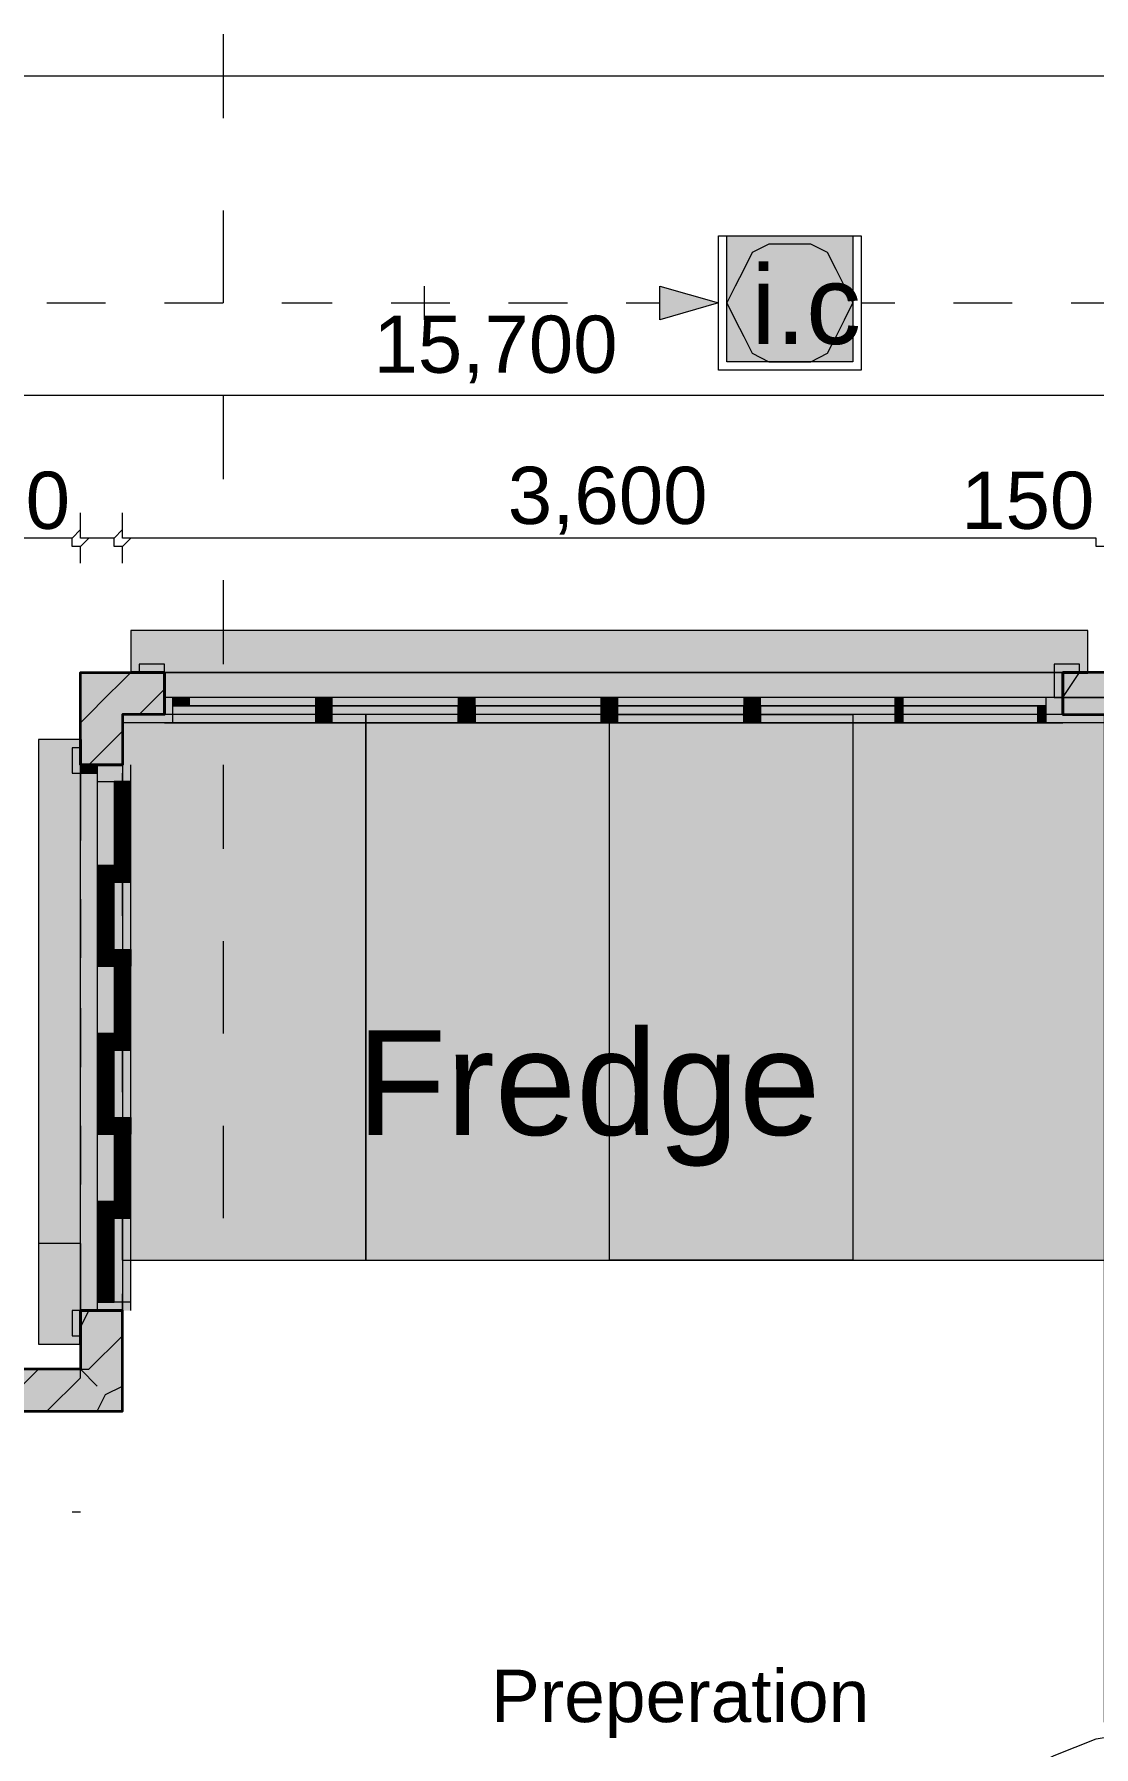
# Model space of a CAD drawing. Header units: millimetres. Extents: x 10281558 to 12820273, y 3651177 to 5996333.
# Drawn here: x 11347611 to 11736008, y 5368648 to 5996333 of the extents above; entities that cross this region are included whole.
import ezdxf

# ---------------------------------------------------------------- set-up
doc = ezdxf.new("R2010")
doc.units = ezdxf.units.MM
doc.layers.add('PDF_Geometry', color=7, linetype='Continuous', true_color=0x029e21)
doc.layers.add('PDF_Solid Fills', color=7, linetype='Continuous', true_color=0xffffff)
doc.layers.add('PDF_Text', color=7, linetype='Continuous')
doc.styles.add('PDF ArialMT', font='arial.ttf')

msp = doc.modelspace()

# ---------------------------------------------------------------- linework, layer by layer
at = {"layer": 'PDF_Geometry', "color": 151, "lineweight": 18, "true_color": 0x80c1ff}
for points in [[(11416858, 5996333), (11416858, 5965556)], [(11416858, 5931702), (11416858, 5897848)], [(11416858, 5863994), (11416858, 5833217)], [(11416858, 5796285), (11416858, 5765508)], [(11416858, 5728576), (11416858, 5697800)], [(11416858, 5663945), (11416858, 5630091)], [(11416858, 5596237), (11416858, 5562382)]]:
    msp.add_lwpolyline(points, dxfattribs=at)
at = {"layer": 'PDF_Geometry', "color": 123, "lineweight": 18, "true_color": 0x70cdbd}
for points in [[(10379685, 3783492), (12801807, 3783492), (12801807, 5980945), (10382763, 5980945)], [(11364538, 5762431), (11989304, 5762431), (11989304, 5506984), (12303225, 5506984), (12303225, 4912995), (11989304, 4912995), (11989304, 4448268), (11792333, 4448268), (11792333, 4232831), (11383004, 4232831), (11383004, 4448268), (10869034, 4448268), (10869034, 5137665), (10733616, 5137665), (10733616, 5506984), (11364538, 5506984)], [(11379926, 5546994), (11740013, 5546994), (11740013, 5743965), (11379926, 5743965)]]:
    msp.add_lwpolyline(points, close=True, dxfattribs=at)
at = {"layer": 'PDF_Geometry', "color": 7, "lineweight": 13}
for points in [[(11650761, 5922469), (11650761, 5873227), (11598440, 5873227), (11598440, 5922469)], [(11601518, 5922469), (11647683, 5922469), (11647683, 5876304), (11601518, 5876304)], [(11647683, 5922469), (11647683, 5876304), (11601518, 5876304), (11601518, 5922469)], [(11647683, 5897848), (11644605, 5904003), (11641528, 5910158), (11638450, 5916314), (11632295, 5919391), (11623062, 5919391), (11616906, 5919391), (11610751, 5916314), (11607673, 5910158), (11604596, 5904003), (11601518, 5897848), (11604596, 5891692), (11607673, 5885537), (11610751, 5879382), (11616906, 5876304), (11623062, 5876304), (11632295, 5876304), (11638450, 5879382), (11641528, 5885537), (11644605, 5891692)]]:
    msp.add_lwpolyline(points, close=True, dxfattribs=at)
at = {"layer": 'PDF_Geometry', "color": 23, "lineweight": 20, "true_color": 0xbf8080}
for points in [[(11490722, 5891692), (11490722, 5904003)], [(11352227, 5897848), (11373771, 5897848)], [(11395314, 5897848), (11416858, 5897848)], [(11438402, 5897848), (11456868, 5897848)], [(11478411, 5897848), (11499955, 5897848)], [(11521499, 5897848), (11543042, 5897848)], [(11564586, 5897848), (11576897, 5897848)], [(11650761, 5897848), (11663071, 5897848)], [(11684615, 5897848), (11706158, 5897848)], [(11727702, 5897848), (11749246, 5897848)]]:
    msp.add_lwpolyline(points, dxfattribs=at)
msp.add_lwpolyline([(11576897, 5904003), (11598440, 5897848), (11576897, 5891692)], close=True, dxfattribs=at)
at = {"layer": 'PDF_Geometry', "color": 7, "lineweight": 13}
for points in [[(10733616, 5867071), (10736694, 5867071), (10736694, 5863994), (12303225, 5863994), (12303225, 5860916), (12306303, 5863994), (12306303, 5867071), (12303225, 5867071), (12303225, 5863994)], [(11364538, 5802440), (11364538, 5808596), (11361460, 5808596), (11361460, 5811673), (11025995, 5811673), (11025995, 5814751), (11022917, 5814751), (11022917, 5820906)], [(11379926, 5802440), (11379926, 5808596), (11376848, 5808596), (11376848, 5811673), (11367615, 5811673), (11364538, 5811673), (11364538, 5814751), (11364538, 5820906)], [(11740013, 5802440), (11740013, 5808596), (11736935, 5808596), (11736935, 5811673), (11383004, 5811673), (11379926, 5811673), (11379926, 5814751), (11379926, 5820906)], [(11364538, 5814751), (11361460, 5811673)], [(11379926, 5814751), (11376848, 5811673)], [(11364538, 5808596), (11367615, 5811673)], [(11379926, 5808596), (11383004, 5811673)], [(11364538, 5454664), (11361460, 5454664)]]:
    msp.add_lwpolyline(points, dxfattribs=at)
at = {"layer": 'PDF_Geometry', "color": 30, "lineweight": 18, "true_color": 0xff6600}
for points in [[(11733857, 5762431), (11733857, 5777819), (11383004, 5777819), (11383004, 5762431)], [(11404547, 5762431), (11395314, 5762431), (11395314, 5753198), (11395314, 5762431)], [(11441479, 5762431), (11423013, 5762431)], [(11484567, 5762431), (11463023, 5762431)], [(11527654, 5762431), (11506110, 5762431)], [(11570741, 5762431), (11549198, 5762431)], [(11610751, 5762431), (11592285, 5762431)], [(11653838, 5762431), (11632295, 5762431)], [(11696925, 5762431), (11675382, 5762431)], [(11724624, 5762431), (11721547, 5762431), (11721547, 5753198), (11724624, 5753198), (11724624, 5762431), (11712314, 5762431)], [(11456868, 5753198), (11398392, 5753198)], [(11509188, 5753198), (11450712, 5753198)], [(11561508, 5753198), (11503033, 5753198)], [(11613829, 5753198), (11555353, 5753198)], [(11666149, 5753198), (11607673, 5753198)], [(11718469, 5753198), (11663071, 5753198)], [(11724624, 5747042), (11395314, 5747042)], [(11398392, 5743965), (11456868, 5743965)], [(11450712, 5743965), (11509188, 5743965)], [(11503033, 5743965), (11561508, 5743965)], [(11555353, 5743965), (11613829, 5743965)], [(11607673, 5743965), (11666149, 5743965)], [(11663071, 5743965), (11718469, 5743965)], [(11364538, 5737809), (11349149, 5737809), (11349149, 5516217), (11364538, 5516217)], [(11364538, 5728576), (11364538, 5725499), (11370693, 5725499), (11370693, 5728576), (11364538, 5728576), (11364538, 5700877)], [(11379926, 5728576), (11379926, 5528528)], [(11370693, 5722421), (11370693, 5685489)], [(11383004, 5685489), (11383004, 5722421)], [(11370693, 5691644), (11370693, 5654712)], [(11383004, 5654712), (11383004, 5691644)], [(11364538, 5679334), (11364538, 5657790)], [(11370693, 5660868), (11370693, 5623936)], [(11383004, 5623936), (11383004, 5660868)], [(11364538, 5639324), (11364538, 5617780)], [(11370693, 5630091), (11370693, 5593159)], [(11383004, 5593159), (11383004, 5630091)], [(11370693, 5599314), (11370693, 5562382)], [(11383004, 5562382), (11383004, 5599314)], [(11364538, 5596237), (11364538, 5574693)], [(11370693, 5568538), (11370693, 5531606)], [(11383004, 5531606), (11383004, 5568538)], [(11364538, 5553149), (11364538, 5528528), (11370693, 5528528), (11364538, 5528528)], [(11681537, 5291548), (11672304, 5291548), (11672304, 5306936), (11678459, 5322325), (11684615, 5337713), (11696925, 5350024), (11709236, 5359257), (11721547, 5365412), (11736935, 5371567), (11755401, 5374645), (11770789, 5371567), (11786178, 5365412), (11798488, 5359257), (11810799, 5350024), (11823110, 5337713), (11829265, 5322325), (11835420, 5306936), (11835420, 5291548), (11755401, 5291548), (11755401, 5294626), (11835420, 5294626), (11835420, 5291548)]]:
    msp.add_lwpolyline(points, dxfattribs=at)
at = {"layer": 'PDF_Geometry', "color": 123, "lineweight": 20, "true_color": 0x70cdbd}
for points in [[(11392237, 5762431), (11364538, 5762431), (11364538, 5719343)], [(11456868, 5762431), (11426091, 5762431)], [(11524576, 5762431), (11493800, 5762431)], [(11592285, 5762431), (11561508, 5762431)], [(11659994, 5762431), (11626139, 5762431)], [(11724624, 5762431), (11693848, 5762431)], [(11364538, 5651635), (11364538, 5685489)], [(11364538, 5583926), (11364538, 5617780)], [(11364538, 5550072), (11364538, 5506984), (11333761, 5506984)]]:
    msp.add_lwpolyline(points, dxfattribs=at)
at = {"layer": 'PDF_Geometry', "color": 132, "lineweight": 18, "true_color": 0x00bfbf}
for points in [[(11370693, 5762431), (11364538, 5762431), (11364538, 5750120)], [(11401470, 5762431), (11379926, 5762431)], [(11432246, 5762431), (11410703, 5762431)], [(11466101, 5762431), (11444557, 5762431)], [(11496877, 5762431), (11475334, 5762431)], [(11527654, 5762431), (11506110, 5762431)], [(11561508, 5762431), (11539965, 5762431)], [(11592285, 5762431), (11570741, 5762431)], [(11623062, 5762431), (11601518, 5762431)], [(11656916, 5762431), (11635372, 5762431)], [(11687692, 5762431), (11666149, 5762431)], [(11718469, 5762431), (11696925, 5762431)], [(11752323, 5762431), (11730780, 5762431)], [(11386081, 5747042), (11379926, 5747042), (11379926, 5734732)], [(11416858, 5747042), (11395314, 5747042)], [(11447635, 5747042), (11429169, 5747042)], [(11481489, 5747042), (11459945, 5747042)], [(11512266, 5747042), (11490722, 5747042)], [(11543042, 5747042), (11524576, 5747042)], [(11576897, 5747042), (11555353, 5747042)], [(11607673, 5747042), (11586130, 5747042)], [(11638450, 5747042), (11619984, 5747042)], [(11672304, 5747042), (11650761, 5747042)], [(11703081, 5747042), (11681537, 5747042)], [(11733857, 5747042), (11712314, 5747042)], [(11364538, 5719343), (11364538, 5740887)], [(11379926, 5703955), (11379926, 5725499)], [(11364538, 5688567), (11364538, 5710110)], [(11379926, 5673178), (11379926, 5694722)], [(11364538, 5654712), (11364538, 5676256)], [(11379926, 5642402), (11379926, 5660868)], [(11364538, 5623936), (11364538, 5645479)], [(11379926, 5608547), (11379926, 5630091)], [(11364538, 5593159), (11364538, 5614703)], [(11379926, 5577771), (11379926, 5599314)], [(11364538, 5559305), (11364538, 5580848)], [(11379926, 5546994), (11379926, 5565460)], [(11364538, 5528528), (11364538, 5550072)], [(11379926, 5513140), (11379926, 5534683)], [(11364538, 5519295), (11364538, 5506984), (11355305, 5506984)], [(11379926, 5503907), (11379926, 5491596), (11364538, 5491596)], [(11355305, 5491596), (11333761, 5491596)]]:
    msp.add_lwpolyline(points, dxfattribs=at)
at = {"layer": 'PDF_Geometry', "color": 11, "lineweight": 13, "true_color": 0xfd8279}
for points in [[(11364538, 5743965), (11367615, 5747042), (11373771, 5753198), (11379926, 5759353), (11383004, 5762431)], [(11364538, 5762431), (11364538, 5762431)], [(11724624, 5753198), (11730780, 5762431)], [(11386081, 5747042), (11395314, 5756275)], [(11367615, 5728576), (11379926, 5740887)], [(11364538, 5522373), (11367615, 5528528)], [(11352227, 5491596), (11364538, 5503907), (11364538, 5506984), (11367615, 5506984), (11379926, 5519295)], [(11333761, 5491596), (11349149, 5506984)], [(11370693, 5491596), (11373771, 5497751), (11379926, 5500829)]]:
    msp.add_lwpolyline(points, dxfattribs=at)
at = {"layer": 'PDF_Geometry', "color": 7, "lineweight": 35}
for points in [[(11386081, 5762431), (11395314, 5762431), (11383004, 5762431), (11395314, 5762431), (11395314, 5753198), (11395314, 5762431), (11395314, 5753198), (11395314, 5747042), (11395314, 5753198), (11395314, 5747042), (11379926, 5747042), (11379926, 5728576), (11370693, 5728576), (11379926, 5728576), (11370693, 5728576), (11364538, 5728576), (11370693, 5728576), (11364538, 5728576), (11364538, 5747042), (11364538, 5762431), (11395314, 5762431), (11395314, 5753198), (11395314, 5762431)], [(11724624, 5762431), (11724624, 5753198), (11724624, 5762431), (11724624, 5753198), (11724624, 5747042), (11724624, 5753198), (11724624, 5747042), (11740013, 5747042), (11740013, 5377723), (11743090, 5377723), (11755401, 5377723), (11755401, 5747042), (11764634, 5747042), (11764634, 5753198), (11764634, 5762431), (11764634, 5753198), (11764634, 5762431), (11724624, 5762431), (11724624, 5753198), (11724624, 5762431), (11733857, 5762431), (11724624, 5762431), (11730780, 5762431)], [(11364538, 5728576), (11364538, 5734732)], [(11287596, 5506984), (11281441, 5506984), (11290674, 5506984), (11281441, 5506984), (11281441, 5500829), (11281441, 5506984), (11281441, 5500829), (11281441, 5491596), (11281441, 5500829), (11281441, 5491596), (11379926, 5491596), (11379926, 5506984), (11379926, 5528528), (11370693, 5528528), (11379926, 5528528), (11370693, 5528528), (11364538, 5528528), (11370693, 5528528), (11364538, 5528528), (11364538, 5506984), (11281441, 5506984), (11281441, 5500829), (11281441, 5506984)], [(11364538, 5528528), (11364538, 5519295)]]:
    msp.add_lwpolyline(points, dxfattribs=at)
at = {"layer": 'PDF_Geometry', "color": 30, "lineweight": 18, "true_color": 0xff6600}
for points in [[(11395314, 5765508), (11386081, 5765508), (11386081, 5762431), (11395314, 5762431)], [(11721547, 5762431), (11730780, 5762431), (11730780, 5765508), (11721547, 5765508)], [(11364538, 5725499), (11364538, 5734732), (11361460, 5734732), (11361460, 5725499)], [(11361460, 5528528), (11361460, 5519295), (11364538, 5519295), (11364538, 5528528)]]:
    msp.add_lwpolyline(points, close=True, dxfattribs=at)
at = {"layer": 'PDF_Geometry', "color": 7, "lineweight": 0, "true_color": 0xffffff}
msp.add_lwpolyline([(11733857, 5762431), (11395314, 5762431), (11733857, 5762431)], close=True, dxfattribs=at)
for points in [[(11395314, 5753198), (11395314, 5753198), (11395314, 5753198)], [(11456868, 5750120), (11398392, 5750120), (11456868, 5750120)], [(11509188, 5750120), (11450712, 5750120), (11509188, 5750120)], [(11561508, 5750120), (11503033, 5750120), (11561508, 5750120)], [(11613829, 5750120), (11555353, 5750120), (11613829, 5750120)], [(11666149, 5750120), (11607673, 5750120), (11666149, 5750120)], [(11718469, 5750120), (11663071, 5750120), (11718469, 5750120)], [(11764634, 5753198), (11724624, 5753198), (11764634, 5753198)], [(11370693, 5528528), (11364538, 5528528), (11370693, 5528528)]]:
    msp.add_lwpolyline(points, dxfattribs=at)
at = {"layer": 'PDF_Geometry', "color": 30, "lineweight": 20, "true_color": 0xff6600}
for points in [[(11395314, 5743965), (11398392, 5743965), (11398392, 5753198), (11395314, 5753198)], [(11450712, 5753198), (11404547, 5753198)], [(11503033, 5750120), (11456868, 5750120), (11456868, 5753198), (11450712, 5753198), (11450712, 5750120), (11456868, 5750120)], [(11555353, 5753198), (11509188, 5753198)], [(11607673, 5750120), (11561508, 5750120), (11561508, 5753198), (11555353, 5753198), (11555353, 5750120), (11561508, 5750120)], [(11663071, 5753198), (11613829, 5753198)], [(11715391, 5750120), (11666149, 5750120), (11666149, 5753198), (11663071, 5753198), (11663071, 5750120), (11666149, 5750120)], [(11724624, 5753198), (11718469, 5753198), (11718469, 5743965), (11724624, 5743965)], [(11503033, 5747042), (11456868, 5747042)], [(11456868, 5743965), (11503033, 5743965)], [(11607673, 5747042), (11561508, 5747042)], [(11561508, 5743965), (11607673, 5743965)], [(11715391, 5747042), (11666149, 5747042)], [(11666149, 5743965), (11715391, 5743965)], [(11370693, 5728576), (11370693, 5722421), (11383004, 5722421), (11383004, 5728576)], [(11376848, 5716266), (11376848, 5691644), (11370693, 5691644), (11370693, 5685489), (11376848, 5685489), (11376848, 5691644)], [(11379926, 5716266), (11379926, 5691644)], [(11383004, 5691644), (11383004, 5716266)], [(11370693, 5685489), (11370693, 5660868)], [(11373771, 5685489), (11373771, 5660868)], [(11376848, 5660868), (11383004, 5660868), (11383004, 5654712), (11376848, 5654712), (11376848, 5660868), (11376848, 5685489)], [(11376848, 5654712), (11376848, 5630091), (11370693, 5630091), (11370693, 5623936), (11376848, 5623936), (11376848, 5630091)], [(11379926, 5654712), (11379926, 5630091)], [(11383004, 5630091), (11383004, 5654712)], [(11370693, 5623936), (11370693, 5599314)], [(11373771, 5623936), (11373771, 5599314)], [(11376848, 5599314), (11383004, 5599314), (11383004, 5593159), (11376848, 5593159), (11376848, 5599314), (11376848, 5623936)], [(11376848, 5593159), (11376848, 5568538), (11370693, 5568538), (11370693, 5562382), (11376848, 5562382), (11376848, 5568538)], [(11379926, 5593159), (11379926, 5568538)], [(11383004, 5568538), (11383004, 5593159)], [(11370693, 5562382), (11370693, 5537761)], [(11373771, 5562382), (11373771, 5537761)], [(11376848, 5537761), (11376848, 5562382)], [(11383004, 5528528), (11383004, 5531606), (11370693, 5531606), (11370693, 5528528)]]:
    msp.add_lwpolyline(points, dxfattribs=at)
for points in [[(11398392, 5750120), (11404547, 5750120), (11404547, 5753198), (11398392, 5753198)], [(11404547, 5750120), (11450712, 5750120)], [(11450712, 5743965), (11456868, 5743965), (11456868, 5750120), (11450712, 5750120)], [(11503033, 5750120), (11509188, 5750120), (11509188, 5753198), (11503033, 5753198)], [(11509188, 5750120), (11509188, 5743965), (11503033, 5743965), (11503033, 5750120), (11509188, 5750120), (11555353, 5750120)], [(11555353, 5743965), (11561508, 5743965), (11561508, 5750120), (11555353, 5750120)], [(11607673, 5750120), (11613829, 5750120), (11613829, 5753198), (11607673, 5753198)], [(11613829, 5750120), (11613829, 5743965), (11607673, 5743965), (11607673, 5750120), (11613829, 5750120), (11663071, 5750120)], [(11663071, 5743965), (11666149, 5743965), (11666149, 5750120), (11663071, 5750120)], [(11718469, 5750120), (11715391, 5750120), (11715391, 5743965), (11718469, 5743965)], [(11376848, 5722421), (11376848, 5716266), (11383004, 5716266), (11383004, 5722421)], [(11383004, 5685489), (11383004, 5691644), (11376848, 5691644), (11376848, 5685489)], [(11376848, 5654712), (11376848, 5660868), (11370693, 5660868), (11370693, 5654712)], [(11383004, 5623936), (11383004, 5630091), (11376848, 5630091), (11376848, 5623936)], [(11376848, 5593159), (11376848, 5599314), (11370693, 5599314), (11370693, 5593159)], [(11383004, 5562382), (11383004, 5568538), (11376848, 5568538), (11376848, 5562382)], [(11376848, 5531606), (11376848, 5537761), (11370693, 5537761), (11370693, 5531606)]]:
    msp.add_lwpolyline(points, close=True, dxfattribs=at)
at = {"layer": 'PDF_Geometry', "color": 8, "lineweight": 18, "true_color": 0x7e7e7e}
for points in [[(11469178, 5546994), (11469178, 5747042), (11379926, 5747042), (11379926, 5546994)], [(11558431, 5747042), (11647683, 5747042), (11647683, 5546994), (11740013, 5546994), (11740013, 5747042), (11647683, 5747042), (11647683, 5546994), (11558431, 5546994), (11558431, 5747042), (11469178, 5747042), (11469178, 5546994), (11558431, 5546994)]]:
    msp.add_lwpolyline(points, close=True, dxfattribs=at)
at = {"layer": 'PDF_Geometry', "color": 7, "lineweight": 35}
for points in [[(11364538, 5737809), (11364538, 5728576), (11370693, 5728576), (11364538, 5728576)], [(11364538, 5516217), (11364538, 5528528), (11370693, 5528528), (11364538, 5528528)]]:
    msp.add_lwpolyline(points, close=True, dxfattribs=at)
at = {"layer": 'PDF_Geometry', "color": 7, "lineweight": 0, "true_color": 0xffffff, "const_width": 6155}
for points in [[(11379926, 5716266), (11379926, 5691644), (11379926, 5685489)], [(11373771, 5685489), (11373771, 5660868), (11373771, 5654712)], [(11379926, 5654712), (11379926, 5630091), (11379926, 5623936)], [(11373771, 5623936), (11373771, 5599314), (11373771, 5593159)], [(11379926, 5593159), (11379926, 5568538), (11379926, 5562382)], [(11373771, 5562382), (11373771, 5537761), (11373771, 5531606)]]:
    msp.add_lwpolyline(points, dxfattribs=at)
at = {"layer": 'PDF_Geometry', "color": 23, "lineweight": 13, "true_color": 0xbf8080}
for points in [[(11364538, 5553149), (11364538, 5534683), (11364538, 5553149), (11349149, 5553149)], [(11364538, 5506984), (11364538, 5525450), (11364538, 5506984)], [(11364538, 5506984), (11370693, 5500829)]]:
    msp.add_lwpolyline(points, dxfattribs=at)
at = {"layer": 'PDF_Solid Fills', "color": 7, "true_color": 0xf2f9ff, "transparency": 33554559}
for points in [[(11601518, 5922469), (11647683, 5922469), (11647683, 5922469)], [(11647683, 5876304), (11601518, 5876304), (11601518, 5922469)], [(11601518, 5922469), (11647683, 5922469), (11647683, 5876304)], [(11647683, 5876304), (11647683, 5876304), (11601518, 5876304)]]:
    msp.add_solid(points, dxfattribs=at)
at = {"layer": 'PDF_Solid Fills', "color": 23, "true_color": 0xbf8080, "transparency": 33554559}
msp.add_solid([(11598440, 5897848), (11576897, 5891692), (11576897, 5904003)], dxfattribs=at)
at = {"layer": 'PDF_Solid Fills', "transparency": 33554559}
for points in [[(11383004, 5777819), (11733857, 5777819), (11733857, 5777819)], [(11733857, 5777819), (11383004, 5777819), (11733857, 5762431)], [(11383004, 5777819), (11733857, 5762431), (11383004, 5762431)], [(11364538, 5762431), (11379926, 5762431), (11379926, 5762431)], [(11379926, 5747042), (11364538, 5747042), (11364538, 5762431)], [(11364538, 5762431), (11379926, 5762431), (11379926, 5747042)], [(11395314, 5762431), (11379926, 5762431), (11395314, 5753198)], [(11379926, 5762431), (11395314, 5753198), (11379926, 5753198)], [(11395314, 5765508), (11386081, 5765508), (11395314, 5762431)], [(11386081, 5765508), (11395314, 5762431), (11386081, 5762431)], [(11733857, 5762431), (11733857, 5762431), (11395314, 5762431)], [(11395314, 5762431), (11724624, 5762431), (11724624, 5762431)], [(11724624, 5762431), (11724624, 5762431), (11395314, 5762431)], [(11724624, 5753198), (11395314, 5753198), (11395314, 5762431)], [(11395314, 5762431), (11724624, 5762431), (11724624, 5753198)], [(11395314, 5762431), (11395314, 5753198), (11395314, 5753198)], [(11395314, 5753198), (11395314, 5753198), (11395314, 5762431)], [(11721547, 5765508), (11730780, 5765508), (11730780, 5765508)], [(11730780, 5762431), (11721547, 5762431), (11721547, 5765508)], [(11721547, 5765508), (11730780, 5765508), (11730780, 5762431)], [(11724624, 5762431), (11721547, 5762431), (11724624, 5753198)], [(11721547, 5762431), (11724624, 5753198), (11721547, 5753198)], [(11730780, 5762431), (11730780, 5762431), (11721547, 5762431)], [(11724624, 5762431), (11764634, 5762431), (11764634, 5762431)], [(11764634, 5762431), (11724624, 5762431), (11764634, 5753198)], [(11724624, 5762431), (11764634, 5753198), (11724624, 5753198)], [(11724624, 5762431), (11733857, 5762431), (11733857, 5762431)], [(11395314, 5753198), (11379926, 5753198), (11395314, 5747042)], [(11379926, 5753198), (11395314, 5747042), (11379926, 5747042)], [(11395314, 5753198), (11724624, 5753198), (11724624, 5753198)], [(11724624, 5747042), (11395314, 5747042), (11395314, 5753198)], [(11395314, 5753198), (11724624, 5753198), (11724624, 5747042)], [(11724624, 5753198), (11724624, 5753198), (11395314, 5753198)], [(11395314, 5753198), (11398392, 5753198), (11398392, 5753198)], [(11398392, 5743965), (11395314, 5743965), (11395314, 5753198)], [(11395314, 5753198), (11398392, 5753198), (11398392, 5743965)], [(11398392, 5753198), (11456868, 5753198), (11456868, 5753198)], [(11456868, 5753198), (11398392, 5753198), (11456868, 5750120)], [(11398392, 5753198), (11456868, 5750120), (11398392, 5750120)], [(11404547, 5753198), (11398392, 5753198), (11404547, 5750120)], [(11398392, 5753198), (11404547, 5750120), (11398392, 5750120)], [(11398392, 5750120), (11456868, 5750120), (11456868, 5750120)], [(11456868, 5743965), (11398392, 5743965), (11398392, 5750120)], [(11398392, 5750120), (11456868, 5750120), (11456868, 5743965)], [(11404547, 5753198), (11450712, 5753198), (11450712, 5753198)], [(11450712, 5750120), (11404547, 5750120), (11404547, 5753198)], [(11404547, 5753198), (11450712, 5753198), (11450712, 5750120)], [(11450712, 5750120), (11450712, 5750120), (11404547, 5750120)], [(11450712, 5753198), (11509188, 5753198), (11509188, 5753198)], [(11509188, 5753198), (11450712, 5753198), (11509188, 5750120)], [(11450712, 5753198), (11509188, 5750120), (11450712, 5750120)], [(11450712, 5753198), (11456868, 5753198), (11456868, 5753198)], [(11456868, 5750120), (11450712, 5750120), (11450712, 5753198)], [(11450712, 5753198), (11456868, 5753198), (11456868, 5750120)], [(11450712, 5750120), (11509188, 5750120), (11509188, 5750120)], [(11509188, 5743965), (11450712, 5743965), (11450712, 5750120)], [(11450712, 5750120), (11509188, 5750120), (11509188, 5743965)], [(11450712, 5750120), (11456868, 5750120), (11456868, 5750120)], [(11456868, 5743965), (11450712, 5743965), (11450712, 5750120)], [(11450712, 5750120), (11456868, 5750120), (11456868, 5743965)], [(11456868, 5750120), (11456868, 5750120), (11450712, 5750120)], [(11456868, 5750120), (11503033, 5750120), (11503033, 5750120)], [(11503033, 5743965), (11456868, 5743965), (11456868, 5750120)], [(11456868, 5750120), (11503033, 5750120), (11503033, 5743965)], [(11503033, 5753198), (11561508, 5753198), (11561508, 5753198)], [(11561508, 5753198), (11503033, 5753198), (11561508, 5750120)], [(11503033, 5753198), (11561508, 5750120), (11503033, 5750120)], [(11509188, 5753198), (11503033, 5753198), (11509188, 5750120)], [(11503033, 5753198), (11509188, 5750120), (11503033, 5750120)], [(11503033, 5750120), (11561508, 5750120), (11561508, 5750120)], [(11561508, 5743965), (11503033, 5743965), (11503033, 5750120)], [(11503033, 5750120), (11561508, 5750120), (11561508, 5743965)], [(11509188, 5750120), (11503033, 5750120), (11509188, 5743965)], [(11503033, 5750120), (11509188, 5743965), (11503033, 5743965)], [(11509188, 5753198), (11555353, 5753198), (11555353, 5753198)], [(11555353, 5750120), (11509188, 5750120), (11509188, 5753198)], [(11509188, 5753198), (11555353, 5753198), (11555353, 5750120)], [(11555353, 5750120), (11555353, 5750120), (11509188, 5750120)], [(11555353, 5753198), (11613829, 5753198), (11613829, 5753198)], [(11613829, 5753198), (11555353, 5753198), (11613829, 5750120)], [(11555353, 5753198), (11613829, 5750120), (11555353, 5750120)], [(11561508, 5753198), (11555353, 5753198), (11561508, 5750120)], [(11555353, 5753198), (11561508, 5750120), (11555353, 5750120)], [(11555353, 5750120), (11613829, 5750120), (11613829, 5750120)], [(11613829, 5743965), (11555353, 5743965), (11555353, 5750120)], [(11555353, 5750120), (11613829, 5750120), (11613829, 5743965)], [(11561508, 5750120), (11555353, 5750120), (11561508, 5743965)], [(11555353, 5750120), (11561508, 5743965), (11555353, 5743965)], [(11561508, 5750120), (11607673, 5750120), (11607673, 5750120)], [(11607673, 5743965), (11561508, 5743965), (11561508, 5750120)], [(11561508, 5750120), (11607673, 5750120), (11607673, 5743965)], [(11607673, 5753198), (11666149, 5753198), (11666149, 5753198)], [(11666149, 5753198), (11607673, 5753198), (11666149, 5750120)], [(11607673, 5753198), (11666149, 5750120), (11607673, 5750120)], [(11613829, 5753198), (11607673, 5753198), (11613829, 5750120)], [(11607673, 5753198), (11613829, 5750120), (11607673, 5750120)], [(11607673, 5750120), (11666149, 5750120), (11666149, 5750120)], [(11666149, 5743965), (11607673, 5743965), (11607673, 5750120)], [(11607673, 5750120), (11666149, 5750120), (11666149, 5743965)], [(11613829, 5750120), (11607673, 5750120), (11613829, 5743965)], [(11607673, 5750120), (11613829, 5743965), (11607673, 5743965)], [(11613829, 5753198), (11663071, 5753198), (11663071, 5753198)], [(11663071, 5750120), (11613829, 5750120), (11613829, 5753198)], [(11613829, 5753198), (11663071, 5753198), (11663071, 5750120)], [(11663071, 5750120), (11663071, 5750120), (11613829, 5750120)], [(11663071, 5753198), (11718469, 5753198), (11718469, 5753198)], [(11718469, 5753198), (11663071, 5753198), (11718469, 5750120)], [(11663071, 5753198), (11718469, 5750120), (11663071, 5750120)], [(11666149, 5753198), (11663071, 5753198), (11666149, 5750120)], [(11663071, 5753198), (11666149, 5750120), (11663071, 5750120)], [(11663071, 5750120), (11718469, 5750120), (11718469, 5750120)], [(11718469, 5743965), (11663071, 5743965), (11663071, 5750120)], [(11663071, 5750120), (11718469, 5750120), (11718469, 5743965)], [(11666149, 5750120), (11663071, 5750120), (11666149, 5743965)], [(11663071, 5750120), (11666149, 5743965), (11663071, 5743965)], [(11666149, 5750120), (11715391, 5750120), (11715391, 5750120)], [(11715391, 5743965), (11666149, 5743965), (11666149, 5750120)], [(11666149, 5750120), (11715391, 5750120), (11715391, 5743965)], [(11718469, 5750120), (11715391, 5750120), (11718469, 5743965)], [(11715391, 5750120), (11718469, 5743965), (11715391, 5743965)], [(11724624, 5753198), (11718469, 5753198), (11724624, 5743965)], [(11718469, 5753198), (11724624, 5743965), (11718469, 5743965)], [(11724624, 5753198), (11764634, 5753198), (11764634, 5753198)], [(11764634, 5747042), (11724624, 5747042), (11724624, 5753198)], [(11724624, 5753198), (11764634, 5753198), (11764634, 5747042)], [(11379926, 5747042), (11379926, 5747042), (11364538, 5747042)], [(11364538, 5747042), (11379926, 5747042), (11379926, 5747042)], [(11379926, 5747042), (11364538, 5747042), (11379926, 5728576)], [(11364538, 5747042), (11379926, 5728576), (11364538, 5728576)], [(11724624, 5747042), (11724624, 5747042), (11395314, 5747042)], [(11398392, 5743965), (11398392, 5743965), (11395314, 5743965)], [(11456868, 5743965), (11456868, 5743965), (11398392, 5743965)], [(11509188, 5743965), (11509188, 5743965), (11450712, 5743965)], [(11456868, 5743965), (11456868, 5743965), (11450712, 5743965)], [(11503033, 5743965), (11503033, 5743965), (11456868, 5743965)], [(11561508, 5743965), (11561508, 5743965), (11503033, 5743965)], [(11613829, 5743965), (11613829, 5743965), (11555353, 5743965)], [(11607673, 5743965), (11607673, 5743965), (11561508, 5743965)], [(11666149, 5743965), (11666149, 5743965), (11607673, 5743965)], [(11718469, 5743965), (11718469, 5743965), (11663071, 5743965)], [(11715391, 5743965), (11715391, 5743965), (11666149, 5743965)], [(11764634, 5747042), (11764634, 5747042), (11724624, 5747042)], [(11364538, 5737809), (11349149, 5737809), (11364538, 5728576)], [(11349149, 5737809), (11364538, 5728576), (11349149, 5728576)], [(11364538, 5734732), (11361460, 5734732), (11364538, 5725499)], [(11361460, 5734732), (11364538, 5725499), (11361460, 5725499)], [(11370693, 5728576), (11370693, 5728576), (11349149, 5728576)], [(11370693, 5728576), (11349149, 5728576), (11364538, 5728576)], [(11370693, 5728576), (11349149, 5728576), (11370693, 5528528)], [(11349149, 5728576), (11370693, 5528528), (11349149, 5528528)], [(11379926, 5728576), (11364538, 5728576), (11370693, 5728576)], [(11364538, 5728576), (11379926, 5728576), (11379926, 5728576)], [(11364538, 5728576), (11370693, 5728576), (11370693, 5728576)], [(11370693, 5725499), (11364538, 5725499), (11364538, 5728576)], [(11364538, 5728576), (11370693, 5728576), (11370693, 5725499)], [(11370693, 5725499), (11370693, 5725499), (11364538, 5725499)], [(11379926, 5728576), (11370693, 5728576), (11379926, 5528528)], [(11370693, 5728576), (11379926, 5528528), (11370693, 5528528)], [(11383004, 5728576), (11370693, 5728576), (11383004, 5722421)], [(11370693, 5728576), (11383004, 5722421), (11370693, 5722421)], [(11383004, 5722421), (11370693, 5722421), (11383004, 5685489)], [(11370693, 5722421), (11383004, 5685489), (11370693, 5685489)], [(11383004, 5722421), (11376848, 5722421), (11383004, 5716266)], [(11376848, 5722421), (11383004, 5716266), (11376848, 5716266)], [(11383004, 5691644), (11370693, 5691644), (11383004, 5654712)], [(11370693, 5691644), (11383004, 5654712), (11370693, 5654712)], [(11376848, 5691644), (11370693, 5691644), (11376848, 5685489)], [(11370693, 5691644), (11376848, 5685489), (11370693, 5685489)], [(11383004, 5660868), (11370693, 5660868), (11383004, 5623936)], [(11370693, 5660868), (11383004, 5623936), (11370693, 5623936)], [(11383004, 5660868), (11376848, 5660868), (11383004, 5654712)], [(11376848, 5660868), (11383004, 5654712), (11376848, 5654712)], [(11383004, 5630091), (11370693, 5630091), (11383004, 5593159)], [(11370693, 5630091), (11383004, 5593159), (11370693, 5593159)], [(11376848, 5630091), (11370693, 5630091), (11376848, 5623936)], [(11370693, 5630091), (11376848, 5623936), (11370693, 5623936)], [(11383004, 5599314), (11370693, 5599314), (11383004, 5562382)], [(11370693, 5599314), (11383004, 5562382), (11370693, 5562382)], [(11383004, 5599314), (11376848, 5599314), (11383004, 5593159)], [(11376848, 5599314), (11383004, 5593159), (11376848, 5593159)], [(11383004, 5568538), (11370693, 5568538), (11383004, 5531606)], [(11370693, 5568538), (11383004, 5531606), (11370693, 5531606)], [(11376848, 5568538), (11370693, 5568538), (11376848, 5562382)], [(11370693, 5568538), (11376848, 5562382), (11370693, 5562382)], [(11383004, 5531606), (11370693, 5531606), (11383004, 5528528)], [(11370693, 5531606), (11383004, 5528528), (11370693, 5528528)], [(11349149, 5528528), (11364538, 5528528), (11364538, 5528528)], [(11364538, 5528528), (11364538, 5528528), (11349149, 5528528)], [(11364538, 5528528), (11349149, 5528528), (11364538, 5516217)], [(11349149, 5528528), (11364538, 5516217), (11349149, 5516217)], [(11364538, 5528528), (11361460, 5528528), (11364538, 5519295)], [(11361460, 5528528), (11364538, 5519295), (11361460, 5519295)], [(11364538, 5528528), (11370693, 5528528), (11370693, 5528528)], [(11379926, 5506984), (11364538, 5506984), (11364538, 5528528)], [(11364538, 5528528), (11379926, 5528528), (11379926, 5506984)], [(11364538, 5528528), (11370693, 5528528), (11370693, 5528528)], [(11364538, 5528528), (11370693, 5528528), (11370693, 5528528)], [(11370693, 5528528), (11370693, 5528528), (11364538, 5528528)], [(11364538, 5528528), (11370693, 5528528), (11370693, 5528528)], [(11281441, 5506984), (11364538, 5506984), (11364538, 5506984)], [(11364538, 5506984), (11281441, 5506984), (11364538, 5500829)], [(11281441, 5506984), (11364538, 5500829), (11281441, 5500829)], [(11364538, 5506984), (11379926, 5506984), (11379926, 5506984)], [(11379926, 5491596), (11364538, 5491596), (11364538, 5506984)], [(11364538, 5506984), (11379926, 5506984), (11379926, 5491596)], [(11379926, 5506984), (11379926, 5506984), (11364538, 5506984)], [(11364538, 5491596), (11281441, 5491596), (11281441, 5500829)], [(11281441, 5500829), (11364538, 5500829), (11364538, 5491596)], [(11364538, 5491596), (11364538, 5491596), (11281441, 5491596)], [(11379926, 5491596), (11379926, 5491596), (11364538, 5491596)]]:
    msp.add_solid(points, dxfattribs=at)
at = {"layer": 'PDF_Solid Fills', "color": 7, "true_color": 0xdfefff, "transparency": 33554559}
for points in [[(11379926, 5747042), (11469178, 5747042), (11469178, 5747042)], [(11469178, 5546994), (11379926, 5546994), (11379926, 5747042)], [(11379926, 5747042), (11469178, 5747042), (11469178, 5546994)], [(11469178, 5747042), (11558431, 5747042), (11558431, 5747042)], [(11558431, 5546994), (11469178, 5546994), (11469178, 5747042)], [(11469178, 5747042), (11558431, 5747042), (11558431, 5546994)], [(11558431, 5747042), (11647683, 5747042), (11647683, 5747042)], [(11647683, 5546994), (11558431, 5546994), (11558431, 5747042)], [(11558431, 5747042), (11647683, 5747042), (11647683, 5546994)], [(11647683, 5747042), (11740013, 5747042), (11740013, 5747042)], [(11740013, 5546994), (11647683, 5546994), (11647683, 5747042)], [(11647683, 5747042), (11740013, 5747042), (11740013, 5546994)], [(11469178, 5546994), (11469178, 5546994), (11379926, 5546994)], [(11558431, 5546994), (11558431, 5546994), (11469178, 5546994)], [(11647683, 5546994), (11647683, 5546994), (11558431, 5546994)], [(11740013, 5546994), (11740013, 5546994), (11647683, 5546994)]]:
    msp.add_solid(points, dxfattribs=at)

# ---------------------------------------------------------------- texts
at = {"layer": 'PDF_Text', "attachment_point": 4, "style": 'PDF ArialMT'}
for s, insert, char_height in [('i.c', (11610449, 5896987), 28810.3), ('15,700', (11471948, 5880774), 20952.3), ('3,600', (11521193, 5825374), 20952.3), ('150', (11311904, 5825374), 20952.3), ('150', (11687393, 5825374), 20952.3), ('Fredge', (11465793, 5606287), 38412.3), ('Preperation', (11515037, 5384383), 19206.13)]:
    msp.add_mtext(s, dxfattribs=dict(at, insert=insert, char_height=char_height))

doc.saveas('drawing.dxf')
